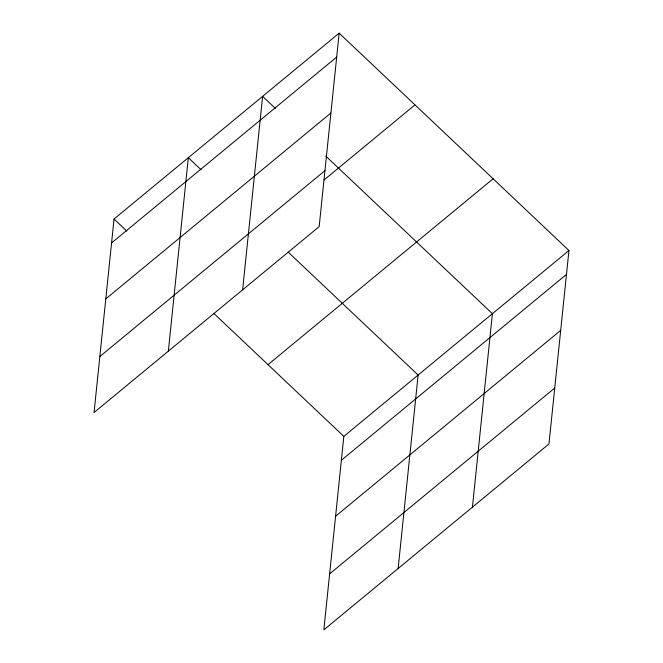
<?xml version="1.0" encoding="UTF-8"?>
<svg xmlns="http://www.w3.org/2000/svg" width="663" height="663" viewBox="0 0 663 663"><rect width="100%" height="100%" fill="white"/><g stroke="black" fill="none" stroke-linecap="round" stroke-linejoin="round"><path stroke-width="0.99" d="M339.158 33.15L114.044 219.022L94.055 412.494L319.168 226.622L339.158 33.15L568.945 250.506L548.956 443.978L323.842 629.85L343.832 436.378L568.945 250.506M168.344 351.158L188.333 157.686L201.096 169.761M242.625 289.814L262.623 96.35L275.385 108.417M398.131 568.514L418.121 375.043L288.206 252.155M472.412 507.17L492.41 313.707L325.69 156.004M111.575 242.931L336.688 57.051M105.798 298.889L330.903 113.008M99.84 356.537L324.945 170.664M324.074 179.946L414.988 104.878M268.009 364.65L493.115 178.778M341.362 460.288L566.475 274.407M335.586 516.245L560.691 330.365M329.627 573.893L554.732 388.021M114.044 219.022L126.815 231.097M213.917 313.491L343.832 436.378"/></g></svg>
